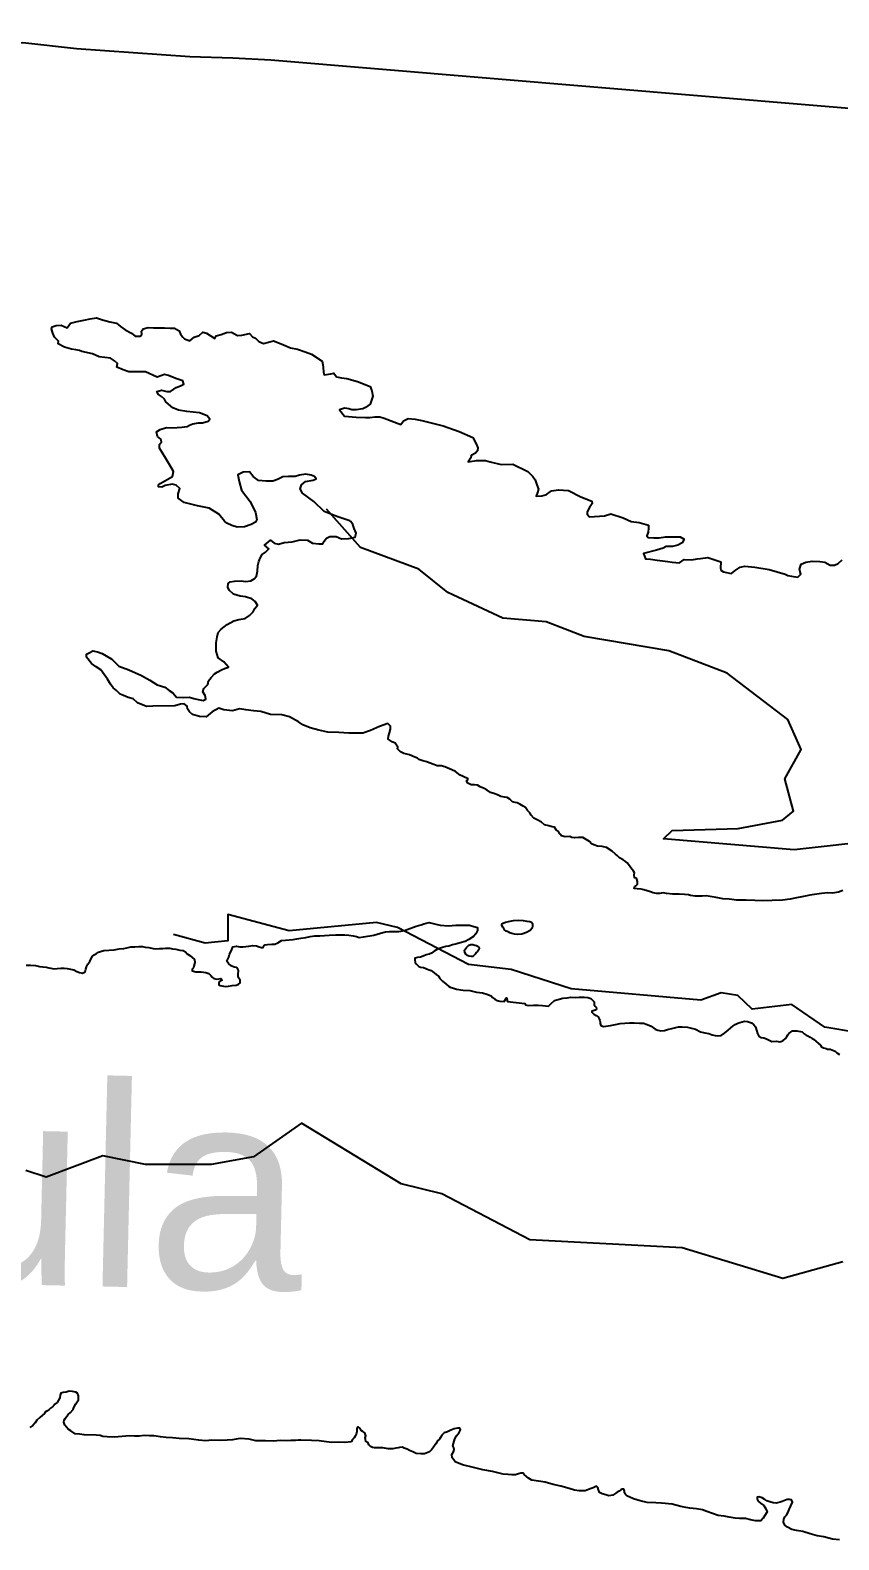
# Model space of a CAD drawing. Header units: metres. Extents: x 13.21 to 19.52, y 42.14 to 46.62.
# Drawn here: x 16.9975 to 17.0882, y 42.9118 to 43.0809 of the extents above; entities that cross this region are included whole.
import ezdxf

# ---------------------------------------------------------------- set-up
doc = ezdxf.new("R2010")
doc.units = ezdxf.units.M
doc.header["$MEASUREMENT"] = 0
for name, color, linetype in [('CESTE', 5, 'Continuous'), ('granica', 2, 'Continuous'), ('hr', 9, 'Continuous'), ('naziv_manji', 1, 'Continuous')]:
    doc.layers.add(name, color=color, linetype=linetype)
doc.styles.get("Standard").update_dxf_attribs({"font": 'arial.ttf'})

msp = doc.modelspace()

# ---------------------------------------------------------------- linework, layer by layer
at = {"layer": 'CESTE'}
for points in [[(17.09289, 42.99016), (17.08318, 42.98906), (17.0685, 42.99031), (17.0695, 42.99122), (17.0769, 42.99147), (17.08187, 42.9924), (17.08309, 42.9934), (17.08213, 42.99703), (17.08396, 43.00032), (17.08247, 43.00365), (17.07565, 43.00884), (17.06912, 43.01135), (17.05963, 43.01298), (17.05535, 43.0146), (17.05052, 43.015), (17.04433, 43.01789), (17.04109, 43.02049), (17.03456, 43.02293), (17.03073, 43.02723)], [(17.12476, 42.96445), (17.12064, 42.9664), (17.11562, 42.96677), (17.1148, 42.96359), (17.10817, 42.96225), (17.10419, 42.96464), (17.09945, 42.96474), (17.09368, 42.96801), (17.08661, 42.9692), (17.08289, 42.97173), (17.07844, 42.97123), (17.07686, 42.97275), (17.07499, 42.97304), (17.0727, 42.97223), (17.05816, 42.97349), (17.05145, 42.97567), (17.04665, 42.9762), (17.0387, 42.98036), (17.03633, 42.98091), (17.02657, 42.98), (17.01967, 42.98183), (17.0197, 42.97887), (17.01714, 42.97861), (17.0136, 42.97958)], [(17.08863, 42.94291), (17.08189, 42.94103), (17.07062, 42.94446), (17.05354, 42.94536), (17.04368, 42.95054), (17.0391, 42.95165), (17.02795, 42.95844), (17.02257, 42.95468), (17.01781, 42.95381), (17.01047, 42.95383), (17.00567, 42.95477), (16.99934, 42.95239), (16.99706, 42.95316)]]:
    msp.add_lwpolyline(points, dxfattribs=at)
at = {"layer": 'granica'}
msp.add_lwpolyline([(16.90264, 43.08088), (16.97645, 43.07934), (16.98409, 43.07899), (16.99452, 43.07942), (16.99669, 43.07951), (17.00272, 43.07884), (17.01544, 43.07792), (17.02026, 43.07779), (17.02449, 43.07757), (17.09737, 43.07147), (17.10615, 43.07035), (17.11198, 43.0707), (17.11698, 43.06974), (17.12752, 43.06975), (17.13082, 43.06958), (17.13619, 43.06979), (17.13891, 43.06942), (17.21352, 43.06876)], dxfattribs=at)
at = {"layer": 'hr'}
for points in [[(17.08862, 42.98449), (17.08812, 42.98433), (17.08746, 42.98422), (17.08693, 42.98423), (17.08621, 42.98418), (17.08491, 42.98398), (17.08457, 42.98391), (17.08403, 42.98379), (17.08342, 42.98367), (17.08273, 42.98353), (17.08185, 42.98344), (17.08069, 42.98337), (17.07965, 42.98334), (17.07876, 42.98337), (17.07777, 42.98343), (17.07675, 42.98342), (17.07587, 42.98353), (17.07517, 42.98356), (17.07442, 42.98373), (17.0733, 42.98391), (17.07286, 42.98389), (17.07248, 42.98387), (17.07208, 42.98386), (17.07156, 42.98394), (17.07132, 42.98404), (17.07086, 42.98407), (17.07028, 42.9841), (17.06955, 42.98409), (17.06887, 42.98418), (17.06849, 42.98423), (17.06809, 42.98416), (17.06773, 42.98418), (17.06736, 42.98423), (17.06705, 42.98437), (17.0667, 42.98446), (17.06633, 42.98458), (17.06601, 42.98467), (17.06556, 42.98469), (17.06522, 42.98473), (17.06528, 42.98492), (17.0654, 42.98504), (17.06559, 42.9852), (17.06562, 42.98552), (17.06553, 42.98578), (17.06547, 42.9859), (17.06525, 42.98594), (17.06522, 42.98626), (17.06525, 42.98649), (17.06516, 42.98668), (17.06502, 42.98686), (17.06487, 42.98704), (17.0647, 42.98726), (17.06444, 42.98762), (17.06422, 42.98778), (17.06398, 42.98794), (17.06359, 42.98818), (17.06331, 42.98843), (17.06312, 42.98859), (17.06276, 42.98893), (17.06211, 42.98933), (17.06165, 42.98944), (17.06112, 42.98949), (17.0607, 42.98962), (17.06044, 42.98973), (17.06021, 42.99), (17.05946, 42.99046), (17.05899, 42.99044), (17.05855, 42.9904), (17.05824, 42.99045), (17.05802, 42.99054), (17.05751, 42.99051), (17.0571, 42.99065), (17.05701, 42.99077), (17.05685, 42.99088), (17.05673, 42.9911), (17.05648, 42.99132), (17.05629, 42.99161), (17.05602, 42.99163), (17.05567, 42.99177), (17.05519, 42.99188), (17.05485, 42.99217), (17.05443, 42.99238), (17.05399, 42.99262), (17.05367, 42.99293), (17.05354, 42.9932), (17.05328, 42.99348), (17.05303, 42.99381), (17.05279, 42.99396), (17.05243, 42.99419), (17.05213, 42.99432), (17.0519, 42.99436), (17.0516, 42.99445), (17.05129, 42.99475), (17.051, 42.99491), (17.05071, 42.99496), (17.05027, 42.99505), (17.0499, 42.99521), (17.0495, 42.99538), (17.04913, 42.9955), (17.04874, 42.99575), (17.04842, 42.99592), (17.04798, 42.99612), (17.04766, 42.9963), (17.04735, 42.99634), (17.04697, 42.99636), (17.04659, 42.99652), (17.04644, 42.99681), (17.04657, 42.99691), (17.0466, 42.99704), (17.04629, 42.99716), (17.04597, 42.9973), (17.04573, 42.99744), (17.04519, 42.99782), (17.04478, 42.99802), (17.04399, 42.99837), (17.0436, 42.99848), (17.04313, 42.99847), (17.04277, 42.99863), (17.04226, 42.99881), (17.04198, 42.99894), (17.04153, 42.99905), (17.0411, 42.9992), (17.04093, 42.99935), (17.04066, 42.99945), (17.04031, 42.99959), (17.04006, 42.99972), (17.03976, 42.99977), (17.03942, 42.99985), (17.03904, 43.00003), (17.03869, 43.00037), (17.03872, 43.00058), (17.03843, 43.00101), (17.03812, 43.00115), (17.03764, 43.00146), (17.0377, 43.00181), (17.03779, 43.00218), (17.03792, 43.00258), (17.03792, 43.0029), (17.0376, 43.00323), (17.03667, 43.00287), (17.03567, 43.00245), (17.03481, 43.00215), (17.03324, 43.00213), (17.03213, 43.0022), (17.03091, 43.00226), (17.0299, 43.00247), (17.0289, 43.00274), (17.02809, 43.00306), (17.02761, 43.0034), (17.02661, 43.00397), (17.02574, 43.00418), (17.02447, 43.00421), (17.02339, 43.00456), (17.02256, 43.00464), (17.02169, 43.00473), (17.02098, 43.00486), (17.02021, 43.00465), (17.01925, 43.00476), (17.01869, 43.00493), (17.01791, 43.00454), (17.01724, 43.00396), (17.01649, 43.00399), (17.01574, 43.00422), (17.01537, 43.00451), (17.01518, 43.00486), (17.01511, 43.00516), (17.0148, 43.00543), (17.01436, 43.00538), (17.01374, 43.00519), (17.01126, 43.00517), (17.01055, 43.00513), (17.00954, 43.00552), (17.00907, 43.00599), (17.00851, 43.00611), (17.008, 43.00636), (17.0076, 43.00651), (17.00719, 43.00691), (17.00683, 43.00721), (17.00652, 43.00761), (17.0062, 43.0082), (17.00546, 43.00922), (17.00492, 43.00956), (17.00441, 43.00993), (17.00384, 43.01063), (17.00383, 43.01098), (17.00413, 43.01115), (17.00456, 43.01136), (17.00509, 43.01124), (17.00558, 43.01105), (17.00669, 43.01041), (17.00745, 43.00962), (17.00857, 43.00922), (17.01, 43.00858), (17.01094, 43.00808), (17.01177, 43.00754), (17.01264, 43.00728), (17.01309, 43.00691), (17.01352, 43.00664), (17.01393, 43.00616), (17.01473, 43.00612), (17.01537, 43.00616), (17.01587, 43.006), (17.01634, 43.00591), (17.01691, 43.00578), (17.01721, 43.00593), (17.01715, 43.00637), (17.0169, 43.00678), (17.01699, 43.00713), (17.01743, 43.00759), (17.01753, 43.008), (17.01781, 43.00836), (17.01818, 43.00877), (17.01849, 43.00897), (17.01897, 43.00923), (17.01931, 43.00937), (17.01975, 43.00952), (17.01925, 43.01013), (17.0186, 43.01058), (17.01837, 43.01131), (17.01839, 43.01225), (17.01847, 43.01294), (17.0186, 43.01342), (17.01895, 43.0138), (17.0196, 43.01429), (17.02037, 43.01473), (17.02093, 43.01488), (17.02162, 43.01497), (17.02211, 43.01531), (17.02251, 43.01572), (17.02271, 43.01609), (17.02301, 43.01647), (17.02275, 43.01687), (17.02238, 43.01719), (17.02167, 43.01742), (17.02107, 43.01749), (17.02031, 43.01771), (17.01984, 43.01815), (17.01968, 43.0185), (17.01971, 43.01889), (17.01995, 43.01908), (17.02043, 43.01916), (17.02118, 43.0192), (17.0217, 43.01913), (17.02225, 43.0192), (17.02265, 43.01942), (17.02288, 43.01971), (17.02302, 43.02028), (17.02303, 43.02092), (17.02315, 43.02138), (17.02331, 43.02174), (17.02352, 43.02216), (17.02392, 43.02241), (17.02427, 43.02278), (17.0238, 43.02321), (17.02445, 43.02375), (17.02486, 43.02342), (17.02537, 43.02331), (17.02598, 43.0235), (17.02689, 43.02358), (17.02779, 43.02378), (17.02863, 43.02374), (17.02916, 43.02342), (17.02988, 43.02333), (17.03035, 43.02335), (17.03048, 43.02365), (17.03073, 43.02399), (17.03113, 43.02415), (17.03182, 43.02415), (17.03244, 43.0239), (17.03325, 43.02393), (17.03395, 43.02409), (17.03405, 43.02454), (17.03383, 43.02507), (17.03368, 43.0255), (17.03347, 43.02583), (17.03334, 43.02591), (17.032, 43.02637), (17.03123, 43.02666), (17.03047, 43.02695), (17.02934, 43.02809), (17.02807, 43.02901), (17.0278, 43.02952), (17.02794, 43.02997), (17.02839, 43.03031), (17.02926, 43.03046), (17.0296, 43.03062), (17.0294, 43.03087), (17.02904, 43.03105), (17.02843, 43.03116), (17.02772, 43.03105), (17.02722, 43.03089), (17.02647, 43.03088), (17.02586, 43.03084), (17.02525, 43.03054), (17.02471, 43.03035), (17.02399, 43.03035), (17.02313, 43.03045), (17.02251, 43.03089), (17.02211, 43.03141), (17.0214, 43.03136), (17.0208, 43.03106), (17.02096, 43.03032), (17.02123, 43.02936), (17.02217, 43.0281), (17.02279, 43.02685), (17.02295, 43.02607), (17.0228, 43.02577), (17.0223, 43.02551), (17.02154, 43.02525), (17.02074, 43.0252), (17.02013, 43.02538), (17.01957, 43.02567), (17.01931, 43.02589), (17.01869, 43.02666), (17.01758, 43.02732), (17.0163, 43.02761), (17.01478, 43.02797), (17.01412, 43.02844), (17.01411, 43.02896), (17.0143, 43.02955), (17.01389, 43.02993), (17.01343, 43.03003), (17.01267, 43.02988), (17.01228, 43.02968), (17.01192, 43.02972), (17.01192, 43.02994), (17.01211, 43.03009), (17.01347, 43.03088), (17.01361, 43.03144), (17.01319, 43.03214), (17.01283, 43.03273), (17.01221, 43.03375), (17.01204, 43.03406), (17.01204, 43.03448), (17.01226, 43.03478), (17.01217, 43.03507), (17.0118, 43.03535), (17.0117, 43.0359), (17.0121, 43.03615), (17.01282, 43.03637), (17.01349, 43.03633), (17.01452, 43.03641), (17.01512, 43.03647), (17.0154, 43.03663), (17.01577, 43.03677), (17.0164, 43.03688), (17.01684, 43.0369), (17.01747, 43.03707), (17.01765, 43.03731), (17.01737, 43.03768), (17.01652, 43.03803), (17.01508, 43.03816), (17.01417, 43.03832), (17.01352, 43.03859), (17.01302, 43.03897), (17.01275, 43.03926), (17.0126, 43.03953), (17.01225, 43.03985), (17.01192, 43.04008), (17.01173, 43.0404), (17.01225, 43.04056), (17.01286, 43.04042), (17.01326, 43.0404), (17.01364, 43.04066), (17.01388, 43.04086), (17.01436, 43.04105), (17.01474, 43.04123), (17.01464, 43.04162), (17.01395, 43.04184), (17.01348, 43.04203), (17.01304, 43.04221), (17.01259, 43.0423), (17.01177, 43.04202), (17.01044, 43.0426), (17.0094, 43.04262), (17.00857, 43.04261), (17.00794, 43.04285), (17.00724, 43.04315), (17.00733, 43.04355), (17.00698, 43.04385), (17.00655, 43.04415), (17.00528, 43.0443), (17.00451, 43.04461), (17.00333, 43.0449), (17.00305, 43.045), (17.00263, 43.04509), (17.00215, 43.04514), (17.00139, 43.04539), (17.00068, 43.04574), (17.00069, 43.04604), (17.00027, 43.04648), (17.00006, 43.04694), (16.99993, 43.04742), (17, 43.04766), (17.00046, 43.0478), (17.001, 43.04782), (17.00169, 43.04753), (17.00206, 43.04807), (17.00279, 43.04825), (17.00353, 43.0484), (17.00426, 43.04856), (17.00498, 43.04865), (17.00563, 43.04843), (17.00647, 43.04823), (17.0072, 43.04806), (17.00765, 43.04769), (17.00818, 43.04733), (17.0089, 43.04694), (17.00931, 43.04662), (17.00989, 43.0466), (17.01005, 43.04683), (17.01002, 43.04717), (17.01018, 43.04743), (17.01074, 43.04758), (17.01134, 43.04754), (17.01185, 43.04754), (17.01259, 43.04754), (17.01322, 43.04752), (17.01372, 43.0475), (17.01422, 43.0472), (17.01439, 43.04683), (17.01463, 43.04651), (17.01482, 43.04631), (17.01544, 43.04607), (17.01592, 43.04648), (17.01648, 43.04669), (17.01689, 43.04706), (17.01729, 43.04695), (17.01821, 43.04635), (17.01836, 43.04665), (17.01895, 43.04681), (17.01955, 43.04702), (17.02009, 43.04706), (17.02077, 43.04668), (17.02126, 43.04673), (17.02212, 43.04691), (17.02246, 43.04652), (17.02278, 43.04639), (17.02314, 43.04599), (17.02369, 43.04578), (17.02425, 43.04594), (17.02482, 43.04609), (17.02566, 43.04574), (17.0267, 43.04531), (17.02749, 43.04515), (17.02836, 43.04485), (17.02908, 43.04458), (17.03024, 43.0438), (17.03034, 43.04339), (17.03037, 43.04315), (17.0304, 43.04259), (17.03047, 43.04229), (17.03124, 43.04239), (17.03158, 43.04245), (17.03187, 43.04204), (17.03242, 43.04195), (17.03304, 43.04185), (17.03423, 43.04151), (17.03562, 43.04096), (17.03584, 43.0405), (17.03592, 43.0399), (17.03565, 43.03898), (17.03511, 43.03861), (17.03483, 43.03847), (17.03408, 43.03835), (17.03359, 43.03835), (17.03324, 43.03845), (17.03303, 43.0385), (17.03275, 43.03854), (17.0322, 43.03834), (17.03277, 43.03763), (17.03408, 43.03754), (17.03513, 43.0375), (17.03561, 43.0375), (17.03616, 43.03756), (17.03672, 43.03756), (17.03721, 43.03742), (17.03909, 43.03672), (17.03936, 43.03713), (17.03991, 43.03739), (17.04067, 43.0373), (17.04144, 43.03715), (17.04381, 43.03656), (17.04561, 43.03591), (17.04715, 43.03527), (17.04751, 43.03455), (17.04772, 43.0341), (17.04766, 43.03375), (17.04745, 43.03349), (17.04697, 43.03323), (17.04691, 43.03298), (17.04664, 43.03252), (17.04754, 43.03268), (17.04858, 43.03269), (17.04907, 43.03254), (17.05032, 43.03224), (17.05163, 43.03225), (17.05331, 43.03145), (17.05387, 43.0309), (17.05415, 43.0305), (17.05431, 43.02994), (17.05451, 43.02948), (17.05439, 43.02908), (17.05425, 43.02867), (17.05487, 43.02872), (17.05542, 43.02888), (17.05598, 43.02929), (17.05674, 43.0294), (17.05785, 43.02931), (17.05924, 43.02861), (17.0605, 43.02811), (17.06051, 43.02786), (17.06023, 43.0274), (17.05996, 43.02694), (17.05996, 43.02668), (17.06024, 43.02638), (17.06191, 43.02649), (17.0626, 43.0267), (17.06399, 43.02626), (17.0649, 43.02586), (17.0658, 43.02572), (17.06656, 43.02551), (17.06684, 43.02542), (17.06685, 43.02511), (17.06678, 43.02466), (17.06665, 43.02425), (17.06679, 43.02405), (17.06742, 43.024), (17.06804, 43.02401), (17.06874, 43.02411), (17.0704, 43.02413), (17.07082, 43.02388), (17.07062, 43.02347), (17.07013, 43.02321), (17.06951, 43.02305), (17.06882, 43.02305), (17.06848, 43.02284), (17.06772, 43.02263), (17.06627, 43.02227), (17.06649, 43.02165), (17.06704, 43.02161), (17.0678, 43.02151), (17.06899, 43.02137), (17.06947, 43.02128), (17.07031, 43.02123), (17.07085, 43.02159), (17.07169, 43.02155), (17.0723, 43.02165), (17.07265, 43.0217), (17.07348, 43.02182), (17.07494, 43.02132), (17.07489, 43.02061), (17.07495, 43.02041), (17.07523, 43.0202), (17.07593, 43.02005), (17.07614, 43.02001), (17.07655, 43.02036), (17.0771, 43.02072), (17.07765, 43.02084), (17.07876, 43.02074), (17.08036, 43.02045), (17.08217, 43.01996), (17.08245, 43.01981), (17.08287, 43.01971), (17.08356, 43.01961), (17.0839, 43.01994), (17.08375, 43.02051), (17.08393, 43.02106), (17.08446, 43.02129), (17.08518, 43.0214), (17.08603, 43.02138), (17.08659, 43.02127), (17.08721, 43.02096), (17.08769, 43.02094), (17.08809, 43.02113), (17.08854, 43.02156)], [(16.99709, 42.97616), (16.99758, 42.97616), (16.99814, 42.9761), (16.99859, 42.976), (16.99896, 42.97596), (16.99934, 42.97592), (16.99963, 42.97584), (16.99983, 42.97579), (17.00017, 42.97575), (17.00057, 42.97577), (17.00096, 42.9758), (17.00135, 42.9758), (17.00167, 42.97578), (17.00241, 42.97563), (17.00277, 42.97544), (17.00307, 42.97531), (17.00341, 42.97524), (17.00369, 42.97538), (17.00376, 42.97568), (17.00385, 42.97597), (17.00401, 42.97627), (17.00423, 42.97655), (17.00448, 42.97711), (17.00469, 42.97729), (17.00497, 42.97744), (17.00519, 42.97759), (17.0054, 42.97768), (17.00578, 42.97777), (17.00696, 42.97786), (17.00752, 42.97796), (17.00801, 42.97802), (17.00837, 42.97809), (17.00882, 42.97818), (17.00926, 42.9782), (17.00969, 42.97822), (17.01011, 42.97823), (17.01042, 42.97816), (17.01084, 42.97813), (17.01132, 42.97802), (17.01158, 42.97798), (17.01201, 42.97802), (17.01238, 42.978), (17.01271, 42.97803), (17.01317, 42.97805), (17.01347, 42.97799), (17.01386, 42.97793), (17.01429, 42.97783), (17.01468, 42.97777), (17.01492, 42.97764), (17.01512, 42.97741), (17.01544, 42.97722), (17.01564, 42.97704), (17.01594, 42.97678), (17.01599, 42.97644), (17.01589, 42.97603), (17.01583, 42.97585), (17.01567, 42.97569), (17.01568, 42.9755), (17.0161, 42.97541), (17.01668, 42.97538), (17.0172, 42.97532), (17.01756, 42.97521), (17.01777, 42.975), (17.01793, 42.9748), (17.01813, 42.97464), (17.01846, 42.97456), (17.01891, 42.97466), (17.01903, 42.97446), (17.01871, 42.97429), (17.01867, 42.97408), (17.01866, 42.97393), (17.01884, 42.97386), (17.01919, 42.97379), (17.01941, 42.97375), (17.01974, 42.9738), (17.02017, 42.97387), (17.02062, 42.97391), (17.02085, 42.97396), (17.02107, 42.97415), (17.02107, 42.97448), (17.02086, 42.9748), (17.02083, 42.97511), (17.02089, 42.97554), (17.02082, 42.9757), (17.02065, 42.97589), (17.02041, 42.97592), (17.02007, 42.97608), (17.01975, 42.97632), (17.01957, 42.97658), (17.01978, 42.97704), (17.01988, 42.97739), (17.02001, 42.97764), (17.02013, 42.97791), (17.02026, 42.9782), (17.02065, 42.97826), (17.02101, 42.97819), (17.02141, 42.9782), (17.0217, 42.97823), (17.02202, 42.97827), (17.02246, 42.97836), (17.02291, 42.9783), (17.02318, 42.9782), (17.02347, 42.97811), (17.02364, 42.97812), (17.02374, 42.97833), (17.02386, 42.97843), (17.02414, 42.97845), (17.02463, 42.97849), (17.02497, 42.97851), (17.02528, 42.97866), (17.02569, 42.97891), (17.02615, 42.97896), (17.027, 42.97902), (17.02741, 42.97911), (17.02788, 42.97915), (17.02843, 42.97926), (17.02892, 42.97937), (17.02944, 42.97944), (17.02998, 42.97944), (17.03103, 42.97951), (17.03179, 42.97956), (17.03231, 42.97955), (17.03278, 42.97955), (17.03323, 42.97952), (17.03374, 42.97944), (17.0341, 42.97934), (17.03439, 42.97924), (17.03488, 42.97932), (17.03606, 42.97951), (17.0368, 42.97974), (17.03736, 42.97986), (17.03779, 42.9799), (17.03829, 42.97991), (17.03885, 42.9799), (17.03949, 42.98003), (17.0401, 42.98026), (17.0405, 42.98039), (17.04079, 42.9805), (17.04105, 42.98058), (17.04134, 42.98068), (17.04165, 42.98078), (17.04191, 42.98083), (17.04224, 42.98092), (17.04299, 42.98072), (17.04347, 42.98063), (17.04442, 42.98054), (17.04525, 42.98062), (17.04597, 42.98064), (17.04676, 42.98062), (17.04724, 42.98048), (17.04766, 42.98038), (17.04768, 42.98004), (17.04748, 42.97966), (17.04722, 42.97935), (17.04671, 42.97901), (17.0463, 42.9788), (17.04572, 42.97866), (17.04535, 42.97854), (17.04486, 42.97841), (17.04446, 42.97829), (17.04411, 42.97822), (17.04363, 42.97807), (17.04317, 42.97792), (17.0428, 42.9777), (17.0425, 42.97749), (17.04225, 42.97737), (17.04191, 42.97729), (17.04156, 42.97714), (17.04128, 42.97705), (17.04095, 42.977), (17.04064, 42.97691), (17.04064, 42.97674), (17.04068, 42.97644), (17.0408, 42.97629), (17.04094, 42.97614), (17.04108, 42.97601), (17.04129, 42.97593), (17.0416, 42.97587), (17.04213, 42.97566), (17.04249, 42.97553), (17.04282, 42.9753), (17.04304, 42.97511), (17.04328, 42.97493), (17.04344, 42.97465), (17.04364, 42.97447), (17.04375, 42.97435), (17.04417, 42.97403), (17.04442, 42.97379), (17.04459, 42.97368), (17.04498, 42.97357), (17.04532, 42.97345), (17.04605, 42.97336), (17.04682, 42.97331), (17.04757, 42.97312), (17.04823, 42.97305), (17.04871, 42.97289), (17.0492, 42.9727), (17.04936, 42.97253), (17.04962, 42.97232), (17.04988, 42.97217), (17.05016, 42.97211), (17.05066, 42.97208), (17.0509, 42.97248), (17.05102, 42.97208), (17.05296, 42.97186), (17.05304, 42.9717), (17.05335, 42.97163), (17.05394, 42.97165), (17.05447, 42.97165), (17.05495, 42.97164), (17.05562, 42.97155), (17.0559, 42.97183), (17.0563, 42.97218), (17.05683, 42.97235), (17.05723, 42.97245), (17.0577, 42.97249), (17.05814, 42.97255), (17.05863, 42.97252), (17.05906, 42.97255), (17.05961, 42.97255), (17.06004, 42.97253), (17.06037, 42.97241), (17.06073, 42.97204), (17.06076, 42.97171), (17.06085, 42.97155), (17.06096, 42.97143), (17.06101, 42.97123), (17.06085, 42.97109), (17.06065, 42.97101), (17.06048, 42.97098), (17.06049, 42.97086), (17.06071, 42.97067), (17.06098, 42.97051), (17.06119, 42.97036), (17.06132, 42.97012), (17.06137, 42.96994), (17.06142, 42.96979), (17.06143, 42.96962), (17.06148, 42.9694), (17.06178, 42.96926), (17.06257, 42.96938), (17.06312, 42.9695), (17.06366, 42.9696), (17.06417, 42.96966), (17.06471, 42.9697), (17.06524, 42.96967), (17.06583, 42.96966), (17.06629, 42.96964), (17.06667, 42.96951), (17.06713, 42.9693), (17.06744, 42.96909), (17.06759, 42.96898), (17.06789, 42.96886), (17.06822, 42.96879), (17.06862, 42.96881), (17.06897, 42.96895), (17.06959, 42.96909), (17.07019, 42.96923), (17.07062, 42.96924), (17.0712, 42.96919), (17.07212, 42.96896), (17.07268, 42.96868), (17.07314, 42.96855), (17.07361, 42.96849), (17.07398, 42.96835), (17.07431, 42.96827), (17.07462, 42.96824), (17.07497, 42.96826), (17.07536, 42.96851), (17.07576, 42.96887), (17.07604, 42.9691), (17.07631, 42.96933), (17.07653, 42.96948), (17.07686, 42.96963), (17.07709, 42.96972), (17.07733, 42.96981), (17.07761, 42.96987), (17.07793, 42.96984), (17.07837, 42.96968), (17.07865, 42.96947), (17.07883, 42.96924), (17.07893, 42.96887), (17.07907, 42.9685), (17.07921, 42.9682), (17.07945, 42.96805), (17.07977, 42.96799), (17.08005, 42.96788), (17.08037, 42.96774), (17.08065, 42.96761), (17.08118, 42.96762), (17.08157, 42.96756), (17.08191, 42.96765), (17.08218, 42.96793), (17.08233, 42.96814), (17.08244, 42.96834), (17.08257, 42.9685), (17.08298, 42.96878), (17.08346, 42.96877), (17.08404, 42.96867), (17.08428, 42.96846), (17.0845, 42.96831), (17.0847, 42.96821), (17.08494, 42.96809), (17.08518, 42.96794), (17.08534, 42.96786), (17.08563, 42.96761), (17.08589, 42.96736), (17.08612, 42.96717), (17.08624, 42.967), (17.08644, 42.9669), (17.08673, 42.96681), (17.0869, 42.96674), (17.08718, 42.96673), (17.08737, 42.96667), (17.08774, 42.96651), (17.08796, 42.96634), (17.08824, 42.96615)], [(17.08823, 42.91177), (17.08747, 42.91185), (17.0865, 42.91212), (17.08573, 42.91222), (17.08497, 42.91245), (17.08412, 42.9127), (17.08343, 42.9128), (17.0829, 42.91291), (17.08243, 42.91317), (17.08213, 42.91341), (17.08196, 42.91373), (17.082, 42.91409), (17.08212, 42.91434), (17.08229, 42.91453), (17.08245, 42.9148), (17.08261, 42.91517), (17.08296, 42.91598), (17.08287, 42.91626), (17.08262, 42.9163), (17.08236, 42.91627), (17.08183, 42.91606), (17.08159, 42.91597), (17.08114, 42.91588), (17.08079, 42.9159), (17.08044, 42.91601), (17.08008, 42.91614), (17.07989, 42.9163), (17.07959, 42.91646), (17.07919, 42.91657), (17.079, 42.91653), (17.079, 42.91634), (17.07911, 42.9161), (17.07938, 42.91589), (17.07977, 42.91561), (17.08, 42.91525), (17.08013, 42.91492), (17.07988, 42.91449), (17.07969, 42.91421), (17.07941, 42.91389), (17.07882, 42.91389), (17.07825, 42.91401), (17.07771, 42.91414), (17.07704, 42.91416), (17.07653, 42.9142), (17.07588, 42.9143), (17.0753, 42.91442), (17.07465, 42.91451), (17.074, 42.9147), (17.07337, 42.91494), (17.07287, 42.91512), (17.0722, 42.91524), (17.07148, 42.91531), (17.07101, 42.91539), (17.07047, 42.9155), (17.0695, 42.91576), (17.06828, 42.91586), (17.06765, 42.91591), (17.06668, 42.91595), (17.06591, 42.91614), (17.06515, 42.91636), (17.06442, 42.91668), (17.06428, 42.91681), (17.06415, 42.91702), (17.06413, 42.91722), (17.06407, 42.91746), (17.06388, 42.91746), (17.06373, 42.91736), (17.06354, 42.91721), (17.06334, 42.91711), (17.06317, 42.91698), (17.06284, 42.91678), (17.0624, 42.91671), (17.06205, 42.91682), (17.06165, 42.91692), (17.06134, 42.91708), (17.06123, 42.91736), (17.06115, 42.91763), (17.06102, 42.91779), (17.06079, 42.91768), (17.06063, 42.9176), (17.06042, 42.91752), (17.06011, 42.9174), (17.05972, 42.91727), (17.05906, 42.91726), (17.05854, 42.91733), (17.05794, 42.91751), (17.05701, 42.91777), (17.05616, 42.91798), (17.05527, 42.91821), (17.05375, 42.91846), (17.05339, 42.91868), (17.05316, 42.91886), (17.05288, 42.91908), (17.05279, 42.91922), (17.05251, 42.91924), (17.05228, 42.91915), (17.05194, 42.91906), (17.05153, 42.91904), (17.05109, 42.91907), (17.05056, 42.91914), (17.0501, 42.91922), (17.04935, 42.91942), (17.04825, 42.91961), (17.04722, 42.91988), (17.04597, 42.92016), (17.04516, 42.9205), (17.04502, 42.92073), (17.04481, 42.92097), (17.0448, 42.92134), (17.04497, 42.92161), (17.04506, 42.92188), (17.04502, 42.92207), (17.04491, 42.92231), (17.04496, 42.92255), (17.04511, 42.92307), (17.04532, 42.92342), (17.04562, 42.9238), (17.04577, 42.9241), (17.04567, 42.92428), (17.04542, 42.92428), (17.04507, 42.9242), (17.04485, 42.92412), (17.04468, 42.92404), (17.04446, 42.92395), (17.04429, 42.92388), (17.04392, 42.92374), (17.04379, 42.92361), (17.04368, 42.9235), (17.04353, 42.92324), (17.04339, 42.92305), (17.04318, 42.92284), (17.04298, 42.92254), (17.04274, 42.92214), (17.0425, 42.92185), (17.04227, 42.92163), (17.04173, 42.92141), (17.04132, 42.92141), (17.04079, 42.92145), (17.04043, 42.92161), (17.04006, 42.92177), (17.03977, 42.92191), (17.03945, 42.92203), (17.03921, 42.92214), (17.03894, 42.9221), (17.03879, 42.92206), (17.03853, 42.92203), (17.03816, 42.92195), (17.03767, 42.92198), (17.03705, 42.92206), (17.03614, 42.92207), (17.03589, 42.92213), (17.03566, 42.92223), (17.0355, 42.92241), (17.03541, 42.92265), (17.03517, 42.92277), (17.0351, 42.92299), (17.03508, 42.9232), (17.03514, 42.92341), (17.03504, 42.92374), (17.0348, 42.9239), (17.03464, 42.92402), (17.03452, 42.92423), (17.03431, 42.92442), (17.03415, 42.92424), (17.03415, 42.92409), (17.03414, 42.92392), (17.03411, 42.92373), (17.03408, 42.92359), (17.03397, 42.92337), (17.03383, 42.92319), (17.03367, 42.923), (17.03349, 42.92276), (17.03318, 42.9227), (17.0328, 42.92267), (17.03207, 42.9227), (17.0313, 42.92268), (17.02992, 42.92285), (17.02908, 42.92289), (17.02788, 42.92293), (17.02759, 42.92294), (17.02726, 42.9229), (17.02674, 42.9229), (17.02625, 42.92287), (17.02558, 42.92288), (17.02478, 42.92282), (17.02389, 42.92287), (17.02283, 42.92287), (17.02206, 42.92306), (17.02108, 42.92312), (17.02061, 42.92305), (17.02021, 42.92298), (17.01962, 42.92294), (17.01885, 42.92289), (17.01789, 42.92294), (17.01722, 42.92285), (17.01642, 42.92294), (17.01531, 42.92309), (17.01422, 42.92311), (17.0135, 42.92319), (17.01277, 42.92325), (17.01215, 42.9233), (17.01138, 42.92343), (17.01089, 42.92342), (17.0103, 42.92344), (17.00975, 42.92337), (17.00922, 42.92338), (17.00869, 42.92342), (17.00694, 42.92328), (17.00615, 42.9233), (17.00566, 42.92336), (17.00538, 42.92347), (17.00492, 42.9235), (17.00359, 42.92353), (17.00305, 42.9236), (17.00258, 42.92364), (17.00208, 42.92398), (17.00178, 42.92418), (17.00159, 42.92438), (17.00141, 42.92461), (17.0013, 42.92494), (17.00133, 42.92517), (17.00146, 42.92536), (17.00164, 42.92561), (17.00179, 42.92582), (17.00206, 42.92602), (17.00236, 42.92637), (17.00241, 42.92661), (17.00265, 42.92699), (17.00294, 42.92745), (17.00293, 42.9279), (17.00285, 42.92819), (17.00264, 42.92832), (17.00229, 42.92838), (17.0019, 42.92842), (17.00156, 42.92832), (17.00121, 42.92829), (17.00096, 42.92819), (17.0009, 42.92798), (17.00086, 42.92769), (17.00069, 42.92741), (17.00055, 42.92717), (17.0003, 42.92696), (17.00018, 42.92682), (17.00002, 42.92666), (16.9998, 42.92651), (16.99964, 42.92638), (16.99939, 42.92618), (16.99925, 42.92609), (16.99915, 42.92593), (16.99892, 42.92573), (16.99863, 42.92546), (16.99829, 42.92517), (16.99808, 42.92486), (16.99784, 42.92456), (16.99748, 42.92437)]]:
    msp.add_lwpolyline(points, dxfattribs=at)
for points in [[(17.05385, 42.98081), (17.05382, 42.98055), (17.05378, 42.98027), (17.05358, 42.98001), (17.05317, 42.97982), (17.05263, 42.97963), (17.05215, 42.97957), (17.05182, 42.97962), (17.05151, 42.97969), (17.05129, 42.97976), (17.05111, 42.97987), (17.05087, 42.97995), (17.05069, 42.98011), (17.05062, 42.98024), (17.0505, 42.9804), (17.05038, 42.98057), (17.05038, 42.98075), (17.05053, 42.98086), (17.05079, 42.98097), (17.05132, 42.98107), (17.05171, 42.98114), (17.05222, 42.98119), (17.05278, 42.98116), (17.05321, 42.98108), (17.05352, 42.98102), (17.05372, 42.98095), (17.05385, 42.98081)], [(17.04754, 42.97836), (17.04783, 42.9782), (17.04785, 42.97804), (17.04782, 42.97786), (17.04765, 42.97768), (17.04749, 42.97754), (17.04743, 42.97741), (17.04727, 42.97723), (17.04714, 42.97713), (17.04696, 42.97712), (17.04671, 42.97715), (17.04655, 42.97724), (17.04637, 42.97739), (17.04624, 42.97756), (17.0462, 42.97782), (17.04631, 42.97799), (17.04643, 42.97812), (17.04654, 42.97824), (17.04669, 42.97838), (17.04692, 42.97846), (17.04714, 42.97847), (17.04738, 42.97839), (17.04754, 42.97836)]]:
    msp.add_lwpolyline(points, close=True, dxfattribs=at)

# ---------------------------------------------------------------- texts
at = {"layer": 'naziv_manji', "insert": (16.92211, 42.96453), "char_height": 0.0224579, "width": 0.1384903, "attachment_point": 1, "rotation": 358.6863}
msp.add_mtext('{\\fArial CE|b0|i0|c238|p34;Korčula}        ', dxfattribs=at)

doc.saveas('drawing.dxf')
